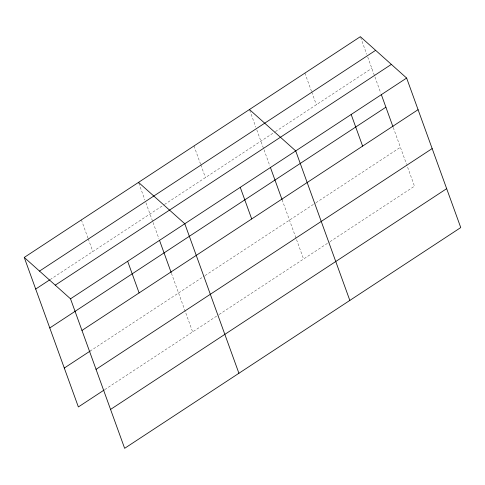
<?xml version="1.0" encoding="UTF-8"?>
<svg xmlns="http://www.w3.org/2000/svg" width="485" height="485" viewBox="0 0 485 485"><rect width="100%" height="100%" fill="white"/><g stroke="black" fill="none" stroke-linecap="round" stroke-linejoin="round"><path stroke-width="0.36" stroke-dasharray="2.42 1.82" d="M50.143 279.578L163.839 204.894M164.47 204.482L274.759 132.047M275.389 131.629L371.807 68.3M90.034 351.134L204.403 276.013M205.034 275.601L315.323 203.16M315.953 202.748L400.398 147.282M104.742 389.625L218.486 314.917M219.117 314.504L329.406 242.063M330.036 241.651L414.481 186.185L406.8 164.967M360.616 37.375L366.721 54.241M367.739 57.054L380.767 93.053M393.274 127.591L406.545 164.257M304.901 73.096L311.515 91.374M311.77 92.077L316.353 104.724M249.696 110.228L255.801 127.094M256.82 129.907L269.854 165.906M282.1 199.741L303.568 259.038M193.988 145.949L200.602 164.221M200.857 164.924L205.434 177.577M138.783 183.075L144.888 199.947M145.906 202.754L152.793 221.784M153.048 222.488L158.941 238.759M171.441 273.298L192.648 331.886M81.389 219.905L88.003 238.177M88.258 238.881L92.835 251.533"/><path stroke-width="0.73" d="M24.25 257.432L360.361 36.672L406.63 78.055L460.75 227.568L124.639 448.328L70.519 298.815L24.25 257.432L78.37 406.945L104.117 390.037M39.515 271.091L375.626 50.331M35.696 289.06L49.512 279.99M55.248 285.162L391.359 64.396M70.519 298.815L406.63 78.055M49.779 327.963L385.89 107.203M81.965 330.443L418.076 109.683M64.293 368.042L90.034 351.134M96.048 369.346L432.159 148.58M110.556 409.425L446.667 188.665M249.442 109.525L295.711 150.908L349.837 300.415M138.528 182.378L184.797 223.755L238.917 373.268M381.283 94.472L393.02 126.888M351.17 114.478L362.616 146.106M270.363 167.319L282.1 199.741M240.251 187.331L251.703 218.959M159.45 240.172L171.187 272.594M127.658 261.288L139.104 292.916"/></g></svg>
